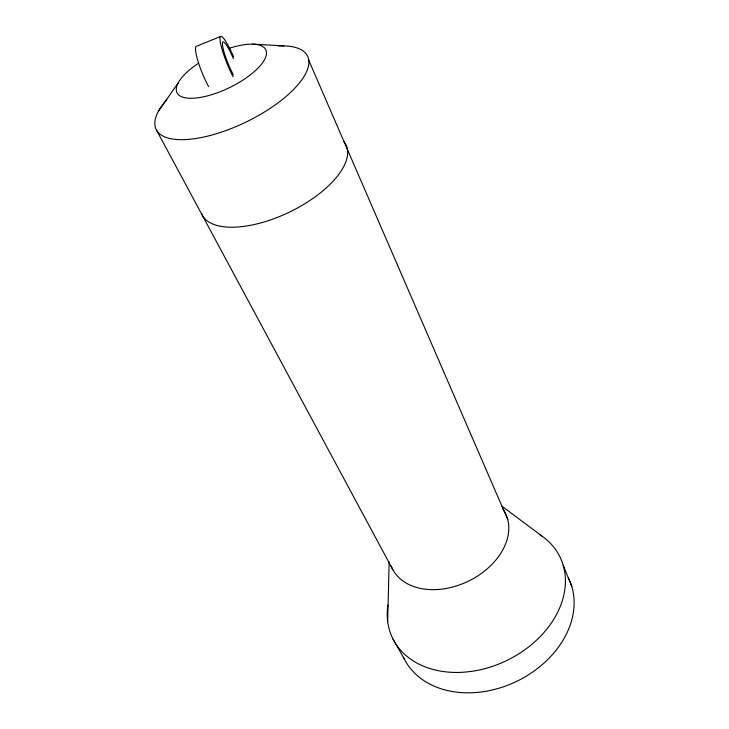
<?xml version="1.0" encoding="UTF-8"?>
<svg xmlns="http://www.w3.org/2000/svg" width="729" height="729" viewBox="0 0 729 729"><rect width="100%" height="100%" fill="white"/><g stroke="black" fill="none" stroke-linecap="round" stroke-linejoin="round"><path stroke-width="1.09" d="M387.682 621.709L389.14 562.004M158.539 111.054L178.323 82.723M220.404 36.568L196.065 46.428A27.447 4.839 67.7 0 0 208.558 86.551M252.708 44.132L283.909 45.881M501.579 505.953L541.939 536.079M393.04 639.142L404.376 659.107M156.462 130.044L392.867 569.75M308.777 60.297L507.758 519.613M563.207 565.358L571.855 586.654M568.265 577.559A91.535 70.102 -25.8 0 1 516.706 681.342A91.535 70.102 -25.8 0 1 403.438 657.175M540.107 534.831A93.03 69.866 -25.8 0 1 504.723 661.485A93.03 69.866 -25.8 0 1 387.883 605.17M502.873 508.979A62.976 44.761 -25.8 0 1 469.923 580.421A62.976 44.761 -25.8 0 1 391.081 565.886M344.061 141.772A80.026 35.967 -25.8 0 1 291.91 210.9A80.026 35.967 -25.8 0 1 201.404 213.406M278.587 45.945A84.117 32.532 -25.8 0 1 294.416 88.619A84.117 32.532 -25.8 0 1 188.729 139.367A84.117 32.532 -25.8 0 1 166.813 99.618M229.799 48.132A49.299 18.316 -25.8 0 1 261.556 64.079A49.299 18.316 -25.8 0 1 190.424 98.278A49.299 18.316 -25.8 0 1 198.698 63.077M233.089 76.755A27.529 4.328 68 0 1 219.958 38.4A27.529 4.328 68 0 1 233.617 56.835M233.408 74.887A21.533 3.381 68 0 1 222.427 43.758A21.533 3.381 68 0 1 233.398 58.657"/></g></svg>
